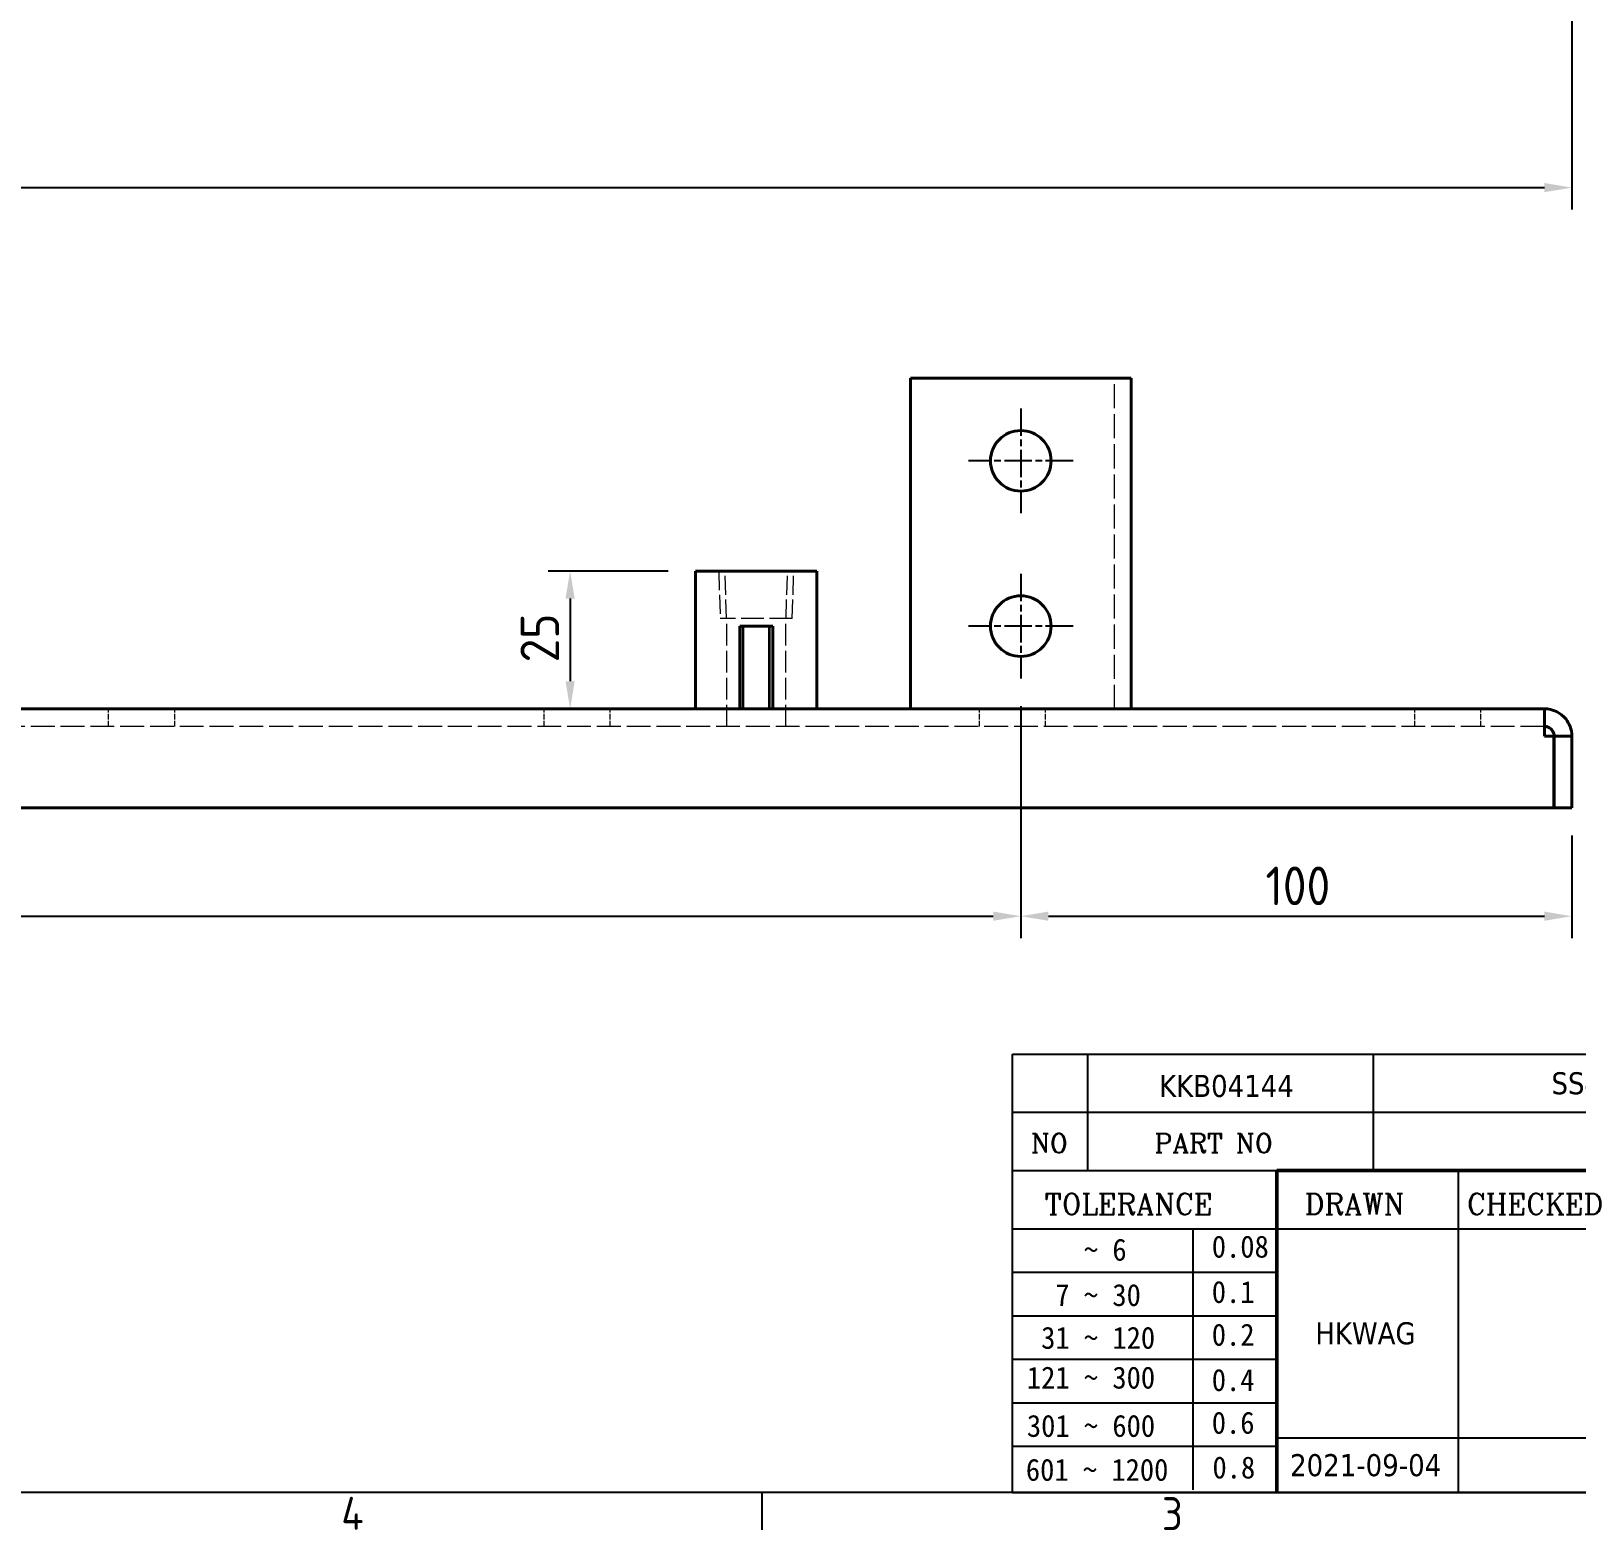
# Model space of a CAD drawing. Header units: millimetres. Extents: x 0 to 1188, y 0 to 840.
# Drawn here: x 609.9 to 890.2, y 13.2 to 285.2 of the extents above; entities that cross this region are included whole.
import ezdxf
from ezdxf.enums import TextEntityAlignment as Align

# ---------------------------------------------------------------- set-up
doc = ezdxf.new("R2010")
doc.units = ezdxf.units.MM
doc.header["$LTSCALE"] = 2
doc.linetypes.add('CHAIN', pattern=[0.35429999999999995, 0.2362, -0.0295, 0.0591, -0.0295])
doc.linetypes.add('DASHED', pattern=[0.2067, 0.1654, -0.0413])
doc.layers.get('0').update_dxf_attribs({"color": 3, "lineweight": 25})
for name, color, linetype, lineweight in [('가려진 것(ISO)', 2, 'DASHED', 18), ('가시적인 것(ISO)', 3, 'Continuous', 40), ('가시적인 좁은 것(ISO)', 3, 'Continuous', 35), ('경계(ISO)', 7, 'Continuous', 25), ('기호(ISO)', 5, 'Continuous', 25), ('제목(ISO)', 5, 'Continuous', 50), ('중심 표식(ISO)', 1, 'Continuous', 25), ('치수(ISO)', 2, 'Continuous', 25)]:
    doc.layers.add(name, color=color, linetype=linetype, lineweight=lineweight)
doc.styles.add('HAN_291', font='')
doc.styles.add('RC_284', font='ROMANC.shx')
doc.styles.add('RC_287', font='ROMANC.shx')
doc.styles.add('문자 텍스트_M2B', font='isocp.shx')
doc.styles.add('치수 텍스트_PSTEK_POSCO', font='isocp.shx')
doc.styles.add('텍스트 스타일198', font='tahoma.ttf')
doc.styles.get('HAN_291').set_extended_font_data('GulimChe')
doc.dimstyles.new('치수_PSTEK_POSCO', dxfattribs={"dimscale": 2, "dimtxt": 3.5, "dimasz": 2.5, "dimexe": 2, "dimexo": 2.5, "dimgap": 1, "dimtad": 1, "dimrnd": 1e-08, "dimdsep": 46, "dimtxsty": '치수 텍스트_PSTEK_POSCO', "dimcen": 0.09, "dimdle": 10, "dimclrd": 7, "dimclre": 7, "dimclrt": 2, "dimadec": 1, "dimazin": 2, "dimtfac": 1, "dimtmove": 0, "dimatfit": 3, "dimfxl": 0, "dimtolj": 1, "dimlwd": -1, "dimlwe": -1, "dimarcsym": 0})
doc.dimstyles.new('치수_PSTEK_POSCO$7', dxfattribs={"dimscale": 2, "dimtxt": 3.5, "dimasz": 2.5, "dimexe": 2, "dimexo": 2.5, "dimgap": 1, "dimtad": 1, "dimrnd": 1e-08, "dimdsep": 46, "dimtxsty": '치수 텍스트_PSTEK_POSCO', "dimcen": 0.09, "dimdle": 10, "dimclrd": 7, "dimclre": 7, "dimclrt": 2, "dimadec": 1, "dimazin": 2, "dimtfac": 1, "dimtmove": 0, "dimatfit": 3, "dimfxl": 0, "dimtolj": 1, "dimlwd": -1, "dimlwe": -1, "dimarcsym": 0})

# ---------------------------------------------------------------- blocks, each defined once
blk = doc.blocks.new('경계 Default Border')
at = {"layer": '경계(ISO)'}
blk.add_line((371.25, 10), (371.25, 6.599999666213989), dxfattribs=at)
at = {"layer": '경계(ISO)', "flags": 128}
blk.add_lwpolyline([(10, 10), (10, 410), (584.0000152587891, 410), (584.0000152587891, 10), (10, 10)], dxfattribs=at)
at = {"layer": '경계(ISO)', "color": 2, "char_height": 3.00000011920929, "attachment_point": 7, "style": '문자 텍스트_M2B'}
for s, insert in [('4', (333.0984701308117, 6.59999988079071)), ('3', (407.5435395229536, 6.57139439638704))]:
    blk.add_mtext(s, dxfattribs=dict(at, insert=insert))
blk = doc.blocks.new('제목 블록 PSTEK')
at = {"color": 180}
for p, q in [((182.475792979055, 11.79100474011392), (182.4757929790549, 51.56524660363496)), ((182.4757929790549, 51.56524660363496), (372.4757929537551, 51.56524660363496)), ((189.2651435055721, 51.56524660363496), (189.2651435055722, 41.00524660363494)), ((215.2152739891528, 41.00524660363494), (215.2152739891528, 51.56524660363496)), ((182.475792979055, 46.2852466036349), (372.4757929537551, 46.28524660363492)), ((182.475792979055, 41.00524660363493), (206.451475290024, 41.00524660363493)), ((222.9401812389276, 11.79100474011392), (222.9401812389276, 41.00524660363494)), ((182.475792979055, 35.72524660363497), (206.451475290024, 35.72524660363497)), ((198.8621818849491, 12.02524660363491), (198.8621818849491, 35.72524660363497)), ((206.451475290024, 35.72524660363497), (372.4757929537551, 35.72524660363497)), ((182.475792979055, 31.77524660363492), (206.451475290024, 31.77524660363492)), ((182.475792979055, 27.82524660363487), (206.451475290024, 27.82524660363487)), ((182.475792979055, 23.87524660363505), (206.451475290024, 23.87524660363505)), ((182.475792979055, 19.92524660363478), (206.451475290024, 19.92524660363478)), ((182.475792979055, 15.97524660363496), (206.451475290024, 15.97524660363496)), ((206.451475290024, 16.74100474011396), (255.9175931367359, 16.74100474011396)), ((182.475792979055, 11.79100474011392), (372.4757929537551, 11.79100474011389))]:
    blk.add_line(p, q, dxfattribs=at)
at = {"color": 7, "lineweight": 50}
for p, q in [((206.4514752900237, 11.79100474011392), (206.4514752900237, 41.00524660363494)), ((206.451475290024, 41.00524660363494), (372.4757929537551, 41.00524660363496))]:
    blk.add_line(p, q, dxfattribs=at)
at = {"layer": '제목(ISO)', "lineweight": 18}
blk.add_line((182.475792979055, 35.72500474011393), (182.475792979055, 11.79100474011392), dxfattribs=at)
at = {"color": 2}
for s, height, style, p in [('NO', 1.742399930953979, 'RC_284', (184.135398793432, 42.62317362549192)), ('PART NO', 1.742399930953979, 'RC_284', (195.3359407378685, 42.62317362549192)), (' TOLERANCE', 1.899999976158142, 'RC_287', (184.0872874387979, 37.00893196870329)), ('DRAWN', 1.899999976158142, 'RC_287', (208.9766620976279, 37.00893196870329)), ('CHECKED', 1.899999976158142, 'RC_287', (223.6856844514997, 37.00893196870329)), ('0.08', 2.000000029802322, 'HAN_291', (200.5467345600617, 33.09873600004101)), ('    ~ 6', 2.000000029802322, 'HAN_291', (183.7721304966814, 32.8176515608431)), ('0.1', 2.000000029802322, 'HAN_291', (200.5467345600617, 28.98646558742206)), ('  7 ~ 30', 2.000000029802322, 'HAN_291', (183.7721304966814, 28.70538114822415)), (' 31 ~ 120', 2.000000029802322, 'HAN_291', (183.7721304966814, 24.82628181916237)), ('0.2', 2.000000029802322, 'HAN_291', (200.5467345600617, 25.10736625836028)), ('121 ~ 300', 2.000000029802322, 'HAN_291', (183.7721304966814, 21.21401206133254)), ('0.4', 2.000000029802322, 'HAN_291', (200.5467345600617, 20.99509650053045)), ('301 ~ 600', 2.000000029802322, 'HAN_291', (183.7721304966814, 16.83491273227077)), ('0.6', 2.000000029802322, 'HAN_291', (200.5467345600617, 17.11599717146868)), ('601 ~ 1200', 2.000000029802322, 'HAN_291', (183.6802025156883, 12.84759660881125)), ('0.8', 2.000000029802322, 'HAN_291', (200.6097246063884, 13.05732192299702))]:
    blk.add_text(s, height=height, dxfattribs=dict(at, style=style)).set_placement(p)
at = {"layer": '제목(ISO)', "color": 7, "style": '텍스트 스타일198'}
for tag, p in [('부품_번호_001', (195.7688817100499, 47.68071419841495)), ('설명_001', (231.3640608244076, 47.92245856837096)), ('재질_001', (291.700959055687, 47.92591818687281)), ("3._Q'TY_001", (312.7051684940307, 47.92188863680521)), ('4._COLOR_001', (318.8823080002845, 48.15666943221776)), ('질량\\P3;_001', (350.3153600647622, 48.1643332325385)), ('1._MODEL_NAME_001', (326.0176446881414, 37.52172745615292)), ('제목_001', (337.0238793324635, 32.12134217035067)), ('부품_번호_001', (334.4281219632819, 26.80591818687283)), ('설계자_001', (209.9396160013646, 25.23446884679021)), ('프로젝트_001', (278.9744245225954, 18.43818283951269)), ('시트_크기_001', (260.7896290458918, 14.81730632141838)), ('프로젝트_002', (271.1389644161678, 15.01430360086118)), ('작성_날짜_001', (207.6508315629738, 13.26600473167383)), ('프로젝트_003', (272.3954135944161, 11.55047762554502))]:
    blk.add_attdef(tag, p, '', height=2.000000029802322, dxfattribs=at)
for tag, p in [('점검자', (231.1845342133799, 26.23312567187446)), ('엔지니어링_승인자', (247.673240162284, 26.23312567187446)), ('점검_날짜', (231.1845342133799, 14.26600474011394)), ('엔지니어링_승인_날짜', (247.6732401622839, 14.26600474011394))]:
    blk.add_attdef(tag, text='', height=2.000000029802322, dxfattribs=at).set_placement(p, align=Align.MIDDLE_CENTER)
blk = doc.blocks.new('*D58')
at = {"layer": 'Defpoints', "color": 0, "transparency": 16777216}
for p in [(133.4831490936061, 319.3149772124748), (889.483149093607, 319.3149772124751), (889.483149093607, 256.8085895154892)]:
    blk.add_point(p, dxfattribs=at)
at = {"layer": '치수(ISO)', "color": 7, "transparency": 16777216}
for p, q in [((133.4831490936061, 314.3149772124748), (133.4831490936061, 252.8085895154892)), ((889.483149093607, 314.3149772124751), (889.483149093607, 252.8085895154892)), ((138.4831490936061, 256.8085895154892), (884.483149093607, 256.8085895154892))]:
    blk.add_line(p, q, dxfattribs=at)
for points in [[(138.4831490936061, 257.6419228488225), (138.4831490936061, 255.9752561821558), (133.4831490936061, 256.8085895154892)], [(884.483149093607, 257.6419228488225), (884.483149093607, 255.9752561821558), (889.483149093607, 256.8085895154892)]]:
    blk.add_solid(points, dxfattribs=at)
at = {"layer": '치수(ISO)', "color": 2, "transparency": 16777216, "insert": (505.0095270463624, 262.3085895154892), "char_height": 7, "attachment_point": 4, "style": '치수 텍스트_PSTEK_POSCO'}
blk.add_mtext('\\A1;756', dxfattribs=at)
blk = doc.blocks.new('*D66')
at = {"layer": 'Defpoints', "color": 0, "transparency": 16777216}
for p in [(233.483149093502, 167.7230000829893), (789.4831490935017, 167.7230000829889), (789.4831490935017, 124.5799056043248)]:
    blk.add_point(p, dxfattribs=at)
at = {"layer": '치수(ISO)', "color": 7, "transparency": 16777216}
for p, q in [((233.483149093502, 162.7230000829893), (233.483149093502, 120.5799056043248)), ((789.4831490935017, 162.7230000829889), (789.4831490935017, 120.5799056043248)), ((238.483149093502, 124.5799056043248), (784.4831490935017, 124.5799056043248))]:
    blk.add_line(p, q, dxfattribs=at)
for points in [[(238.483149093502, 125.4132389376581), (238.483149093502, 123.7465722709914), (233.483149093502, 124.5799056043248)], [(784.4831490935017, 125.4132389376581), (784.4831490935017, 123.7465722709914), (789.4831490935017, 124.5799056043248)]]:
    blk.add_solid(points, dxfattribs=at)
at = {"layer": '치수(ISO)', "color": 2, "transparency": 16777216, "insert": (505.0095270462577, 130.0799056043248), "char_height": 7, "attachment_point": 4, "style": '치수 텍스트_PSTEK_POSCO'}
blk.add_mtext('\\A1;556', dxfattribs=at)
blk = doc.blocks.new('*D67')
at = {"layer": 'Defpoints', "color": 0, "transparency": 16777216}
for p in [(789.4831490935017, 167.7230000829889), (889.4831490935023, 144.2230000829656), (889.4831490935023, 124.5799056043248)]:
    blk.add_point(p, dxfattribs=at)
at = {"layer": '치수(ISO)', "color": 7, "transparency": 16777216}
for p, q in [((789.4831490935017, 162.7230000829889), (789.4831490935017, 120.5799056043248)), ((889.4831490935023, 139.2230000829656), (889.4831490935023, 120.5799056043248)), ((794.4831490935017, 124.5799056043248), (884.4831490935023, 124.5799056043248))]:
    blk.add_line(p, q, dxfattribs=at)
for points in [[(794.4831490935017, 125.4132389376581), (794.4831490935017, 123.7465722709914), (789.4831490935017, 124.5799056043248)], [(884.4831490935023, 125.4132389376581), (884.4831490935023, 123.7465722709914), (889.4831490935023, 124.5799056043248)]]:
    blk.add_solid(points, dxfattribs=at)
at = {"layer": '치수(ISO)', "color": 2, "transparency": 16777216, "insert": (833.8803931879901, 130.0799056043248), "char_height": 7, "attachment_point": 4, "style": '치수 텍스트_PSTEK_POSCO'}
blk.add_mtext('\\A1;100', dxfattribs=at)
blk = doc.blocks.new('*D69')
at = {"layer": 'Defpoints', "color": 0, "transparency": 16777216}
for p in [(730.4831490935019, 187.2230000830378), (707.7159478577196, 162.2230000829668), (707.7159478577197, 162.2230000829668)]:
    blk.add_point(p, dxfattribs=at)
at = {"layer": '치수(ISO)', "color": 7, "transparency": 16777216}
for p, q in [((725.4831490935019, 187.2230000830378), (703.7159478577197, 187.2230000830379)), ((707.7159478577197, 182.2230000830378), (707.7159478577197, 167.2230000829668))]:
    blk.add_line(p, q, dxfattribs=at)
for points in [[(706.8826145243863, 182.2230000830378), (708.5492811910531, 182.2230000830378), (707.7159478577197, 187.2230000830378)], [(706.8826145243863, 167.2230000829668), (708.5492811910531, 167.2230000829668), (707.7159478577197, 162.2230000829668)]]:
    blk.add_solid(points, dxfattribs=at)
at = {"layer": '치수(ISO)', "color": 2, "transparency": 16777216, "insert": (702.2152588813417, 170.6391473834158), "char_height": 7, "attachment_point": 4, "rotation": 90, "style": '치수 텍스트_PSTEK_POSCO'}
blk.add_mtext('\\A1;25', dxfattribs=at)

msp = doc.modelspace()

# ---------------------------------------------------------------- linework, layer by layer
at = {"layer": '가려진 것(ISO)', "ltscale": 13.1943531036377}
msp.add_line((806.4831490935013, 162.2230000829913), (806.4831490935014, 222.2230000829913), dxfattribs=at)
at = {"layer": '가려진 것(ISO)', "ltscale": 10.4163064956665}
for p, q in [((734.6744967541431, 187.2230000830378), (734.9434951588257, 178.6150000830378)), ((736.0726490935019, 178.6150000830378), (735.8036506888193, 187.2230000830378)), ((746.8936490935018, 178.6150000830378), (747.1626474981844, 187.2230000830378)), ((748.0228030281779, 178.6150000830378), (748.2918014328606, 187.2230000830378))]:
    msp.add_line(p, q, dxfattribs=at)
at = {"layer": '가려진 것(ISO)', "ltscale": 12.42436408996582}
msp.add_line((748.022803028178, 178.6150000830378), (734.9434951588257, 178.6150000830378), dxfattribs=at)
at = {"layer": '가려진 것(ISO)', "ltscale": 11.84808921813965}
for p, q in [((736.1236490935019, 159.0230000830379), (736.1236490935019, 178.6150000830378)), ((746.8426490935019, 159.0230000830379), (746.8426490935019, 178.6150000830378))]:
    msp.add_line(p, q, dxfattribs=at)
at = {"layer": '가려진 것(ISO)', "ltscale": 3.047414541244507}
for p, q in [((623.9831490935019, 159.0230000829725), (623.9831490935019, 162.2230000829724)), ((635.9831490935019, 159.0230000829725), (635.9831490935019, 162.2230000829724)), ((702.9831490935019, 159.0230000829724), (702.9831490935019, 162.2230000829724)), ((714.9831490935019, 159.0230000829724), (714.9831490935019, 162.2230000829723)), ((781.9831490935019, 159.0230000829723), (781.9831490935019, 162.2230000829722)), ((793.9831490935018, 159.0230000829723), (793.9831490935018, 162.2230000829722)), ((860.9831490935018, 159.0230000829722), (860.9831490935018, 162.2230000829722)), ((872.9831490935019, 159.0230000829722), (872.9831490935019, 162.2230000829721))]:
    msp.add_line(p, q, dxfattribs=at)
at = {"layer": '가려진 것(ISO)', "ltscale": 13.07643222808838}
msp.add_line((884.4831490935019, 159.0230000829666), (138.4831490935019, 159.0230000829674), dxfattribs=at)
at = {"layer": '가시적인 것(ISO)'}
for p, q in [((769.4831490934994, 162.2230000829892), (769.4831490934994, 222.2230000829892)), ((769.4831490934994, 222.2230000829892), (809.4831490935018, 222.2230000829892)), ((809.4831490935017, 162.2230000829892), (809.4831490935018, 222.2230000829892)), ((752.483149093502, 187.2230000830378), (730.4831490935019, 187.2230000830378)), ((730.4831490935019, 162.2230000830378), (730.4831490935019, 187.2230000830378)), ((752.4831490935019, 162.2230000830377), (752.4831490935019, 187.2230000830378)), ((744.4831490935018, 177.2230000830069), (738.4831490935018, 177.2230000830069)), ((738.4831490935018, 162.2230000830072), (738.4831490935018, 177.2230000830069)), ((744.4831490935019, 162.2230000830072), (744.4831490935019, 177.2230000830069)), ((138.4831490935019, 162.2230000829674), (884.4831490935019, 162.2230000829666)), ((886.2124384153838, 157.2230000829667), (884.4831490935021, 157.2230000829667)), ((886.2124384153838, 157.2230000829667), (886.2124384153835, 144.2230000829659)), ((886.2831490935023, 144.2230000829655), (886.2831490935024, 157.2230000829665)), ((886.2831490935024, 157.2230000829665), (889.4831490935024, 157.2230000829666)), ((889.4831490935024, 157.2230000829666), (889.4831490935023, 144.2230000829656)), ((136.7538597716202, 144.2230000829659), (886.2124384153835, 144.2230000829659)), ((889.4831490935023, 144.2230000829656), (886.2831490935023, 144.2230000829655))]:
    msp.add_line(p, q, dxfattribs=at)
for centre in [(789.4831490935018, 207.2230000829889), (789.4831490935017, 177.2230000829889)]:
    msp.add_circle(centre, 5.5, dxfattribs=at)
for points, knots in [([(884.4831490935017, 162.2230000829678), (884.4831490935137, 161.9340103813127), (884.4831490935161, 161.5005258288307), (884.4831490935019, 160.3181948010611), (884.4831490934972, 159.9264956900464), (884.4831490935002, 159.4882560011056), (884.4831490935019, 159.0230000638651)], [0, 0, 0, 0, 0.5750445893147146, 0.5750445893147146, 0.5750445893147146, 0.7655533801169555, 0.7655533801169555, 0.7655533801169555, 0.7655533801169555]), ([(884.4831490935019, 162.2230000829669), (885.9886123081608, 162.223000082967), (887.478010189846, 161.5005258285694), (888.4099505477209, 160.3181948004514), (888.7186967455892, 159.9264956895925), (888.9683814653572, 159.4882560008656), (889.1479106167483, 159.0230000638674)], [0, 0, 0, 0, 0.5750445894135741, 0.5750445894135741, 0.5750445894135741, 0.765553380116699, 0.765553380116699, 0.765553380116699, 0.765553380116699]), ([(886.283149093502, 157.2230000829672), (886.283149093502, 157.9226761580105), (885.8350011345224, 158.6021457131227), (885.1918361074329, 158.8776186844235), (884.9686448607173, 158.9732133658993), (884.7259508145361, 159.0230000829669), (884.4831490935021, 159.0230000829669)], [-1, -1, -1, -1, -0.257620627291501, -0.257620627291501, -0.257620627291501, 0, 0, 0, 0])]:
    msp.add_open_spline(points, degree=3, knots=knots, dxfattribs=at)
for points in [[(884.4831490935019, 159.0230000638651), (884.4831490935042, 158.4504402286616), (884.4831490935007, 157.8367798985362), (884.4831490935021, 157.2230000829667)], [(889.1479106167483, 159.0230000638674), (889.3688453177604, 158.4504402286635), (889.4831490935019, 157.8367798985375), (889.4831490935019, 157.2230000829672)]]:
    msp.add_open_spline(points, degree=3, dxfattribs=at)
at = {"layer": '가시적인 좁은 것(ISO)'}
for p, q in [((739.0821490935018, 177.2230000830069), (739.0821490935018, 162.2230000830072)), ((743.884149093502, 162.2230000830072), (743.884149093502, 177.2230000830069))]:
    msp.add_line(p, q, dxfattribs=at)
at = {"layer": '중심 표식(ISO)', "linetype": 'CHAIN', "ltscale": 10.55637073516846}
for p, q in [((789.4831490935018, 216.7230000829889), (789.4831490935018, 197.7230000829889)), ((798.9831490935018, 207.2230000829889), (779.9831490935017, 207.2230000829889)), ((789.4831490935017, 186.7230000829889), (789.4831490935017, 167.7230000829889)), ((798.9831490935017, 177.2230000829889), (779.9831490935015, 177.2230000829889))]:
    msp.add_line(p, q, dxfattribs=at)

# ---------------------------------------------------------------- block references
at = {"xscale": 2, "yscale": 2, "zscale": 2}
msp.add_blockref('경계 Default Border', (0, 0), dxfattribs=at)
ref = msp.add_blockref('제목 블록 PSTEK', (423.0484140924897, -3.58200948022779), dxfattribs=dict(xscale=2, yscale=2, zscale=2))
ref.add_attrib('설계자_001', 'HKWAG', (842.9276460952188, 46.88692821335263), dxfattribs={"layer": '제목(ISO)', "color": 7, "height": 4.000000059604645, "style": '텍스트 스타일198'})
ref.add_attrib('작성_날짜_001', '2021-09-04', (838.3500772184373, 22.94999998311987), dxfattribs={"layer": '제목(ISO)', "color": 7, "height": 4.000000059604645, "style": '텍스트 스타일198'})
ref.add_attrib('설명_001', 'SS400 t=3.2*756*256*102', (885.776535741305, 92.26290765651414), dxfattribs={"layer": '제목(ISO)', "color": 7, "height": 4.000000059604645, "style": '텍스트 스타일198'})
ref.add_attrib('부품_번호_001', 'KKB04144', (814.5861775125894, 91.77941891660211), dxfattribs={"layer": '제목(ISO)', "color": 7, "height": 4.000000059604645, "style": '텍스트 스타일198'})

# ---------------------------------------------------------------- dimensions: what is measured, and where the dimension line sits
at = {"layer": '치수(ISO)', "color": 7}
for base, p1, p2, angle, override, picture, middle in [((889.483149093607, 256.8085895154892), (133.4831490936061, 319.3149772124748), (889.483149093607, 319.3149772124751), 180, {"dimdec": 2, "dimtp": 0, "dimtm": -0, "dimtdec": 2, "dimtofl": 0, "dimatfit": 1}, '*D58', (511.4831490936065, 256.8085895154892)), ((707.7159478577197, 162.2230000829668), (730.4831490935019, 187.2230000830378), (707.7159478577196, 162.2230000829668), 270, {"dimdec": 2, "dimse2": 1, "dimtp": 0, "dimtm": -0, "dimtdec": 2, "dimtofl": 0, "dimatfit": 1}, '*D69', (707.7159478577197, 174.7230000830023)), ((789.4831490935017, 124.5799056043248), (233.483149093502, 167.7230000829893), (789.4831490935017, 167.7230000829889), 180, {"dimdec": 2, "dimtp": 0, "dimtm": -0, "dimtdec": 2, "dimtofl": 0, "dimatfit": 1}, '*D66', (511.4831490935018, 124.5799056043248)), ((889.4831490935023, 124.5799056043248), (789.4831490935017, 167.7230000829889), (889.4831490935023, 144.2230000829656), 180, {"dimdec": 2, "dimtp": 0, "dimtm": -0, "dimtdec": 2, "dimtofl": 0, "dimatfit": 1}, '*D67', (839.4831490935019, 124.5799056043248))]:
    dim = msp.add_linear_dim(base=base, p1=p1, p2=p2, angle=angle, dimstyle='치수_PSTEK_POSCO', override=override, dxfattribs=at)
    dim.commit()
    dim.dimension.update_dxf_attribs({"geometry": picture, "text_midpoint": middle, "dimtype": 160})

# ---------------------------------------------------------------- leaders
at = {"layer": '기호(ISO)', "color": 7, "annotation_type": 0, "has_hookline": 1, "hookline_direction": 0, "text_width": 70.68794611259364}
msp.add_leader([(886.2831490936071, 319.3149772124751), (912.8991477514277, 281.9830610112309), (917.8991477514277, 281.9830610112309)], dimstyle='치수_PSTEK_POSCO$7', override={"dimtad": 0}, dxfattribs=at)

doc.saveas('drawing.dxf')
